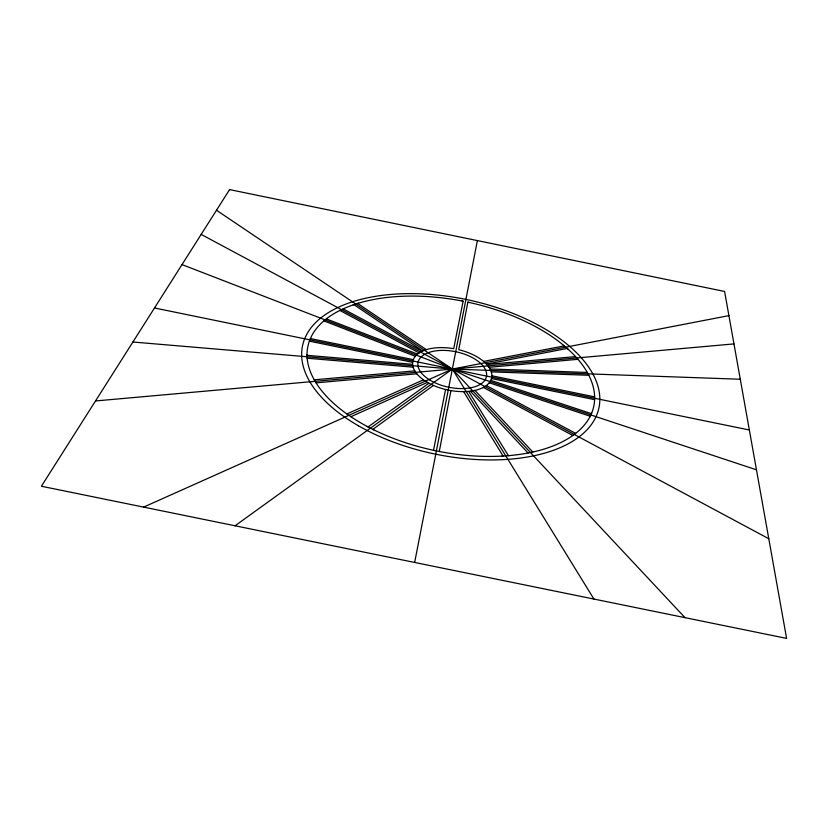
<?xml version="1.0" encoding="UTF-8"?>
<svg xmlns="http://www.w3.org/2000/svg" width="828" height="828" viewBox="0 0 828 828"><rect width="100%" height="100%" fill="white"/><g stroke="black" fill="none" stroke-linecap="round" stroke-linejoin="round"><path stroke-width="1.24" d="M439.285 451.457L450.929 390.599M468.896 302.386L467.851 302.158L458.753 349.706A40.251 20.855 11.8 0 1 483.873 387.152A40.251 20.855 11.8 0 1 416.443 373.314A40.251 20.855 11.8 0 1 453.713 348.671L463.111 301.185L462.055 300.988M414.652 562.45L477.383 240.586M433.52 450.287L445.578 389.502M591.668 413.068L591.43 413.648L490.797 380.331M589.919 416.826L590.219 416.256L489.244 382.784M433.458 385.444L372.828 429.359L373.894 429.887M235.069 525.78L452.347 369.071L728.909 315.634M428.914 383.229L368.077 426.927L367.052 426.379M350.896 416.712L427.393 382.381M143.596 507.109L452.347 369.071L740.284 379.245M346.891 413.948L423.46 379.845M353.121 304.911L353.918 304.642L422.694 351.031M358.452 303.193L357.624 303.441L426.368 349.664M486.46 364.123L567.242 348.443L567.873 349.012M483.593 361.401L564.272 345.876L563.599 345.328M316.058 382.867L416.836 373.801M489.027 367.311L577.975 359.311M314.236 379.804L414.766 370.882M486.802 364.486L575.563 356.609M95.51 400.959L733.97 343.91M509.562 455.566L508.413 455.669L468.658 391.385M501.944 456.104L503.124 456.042L463.639 391.634M491.273 371.875L588.822 375.281M490.041 368.988L587.3 372.455M412.613 364.299L307.043 355.326L307.043 354.694M132.904 342.016L452.347 369.071L756.471 469.818M413.131 367.177L307.198 358.224L307.26 358.866M310.396 338.548L413.338 359.673M491.863 375.777L594.628 396.86M154.494 307.975L749.35 430.001M309.361 341.157L412.675 362.343M491.47 378.51L594.607 399.665M326.335 318.894L417.56 354.115M182.015 264.598L452.347 369.071L685.015 617.657M323.872 320.902L415.345 356.299M343.154 308.885L422.249 351.238M486.336 385.558L575.657 433.386M201.173 234.407L768.788 538.738M339.904 310.438L419.134 352.966M483.345 387.442L572.841 435.487M216.501 210.25L452.347 369.071L593.935 599.058M474.961 390.412L532.797 452.026M470.387 391.199L528.078 452.999M467.851 302.168A146.038 76.01 11.8 0 1 566.942 439.285A146.038 76.01 11.8 0 1 319.96 388.539A146.038 76.01 11.8 0 1 463.1 301.185M229.594 189.602L41.4 486.243L786.6 638.398L724.593 291.456L229.594 189.602M358.4 425.768A151.431 78.846 11.8 0 0 598.292 410.512A151.431 78.846 11.8 0 0 395.505 294.106A151.431 78.846 11.8 0 0 358.4 425.768M430.208 380.269A34.931 18.102 11.8 0 0 486.139 377.754A34.931 18.102 11.8 0 0 440.413 350.441A34.931 18.102 11.8 0 0 430.208 380.269"/></g></svg>
